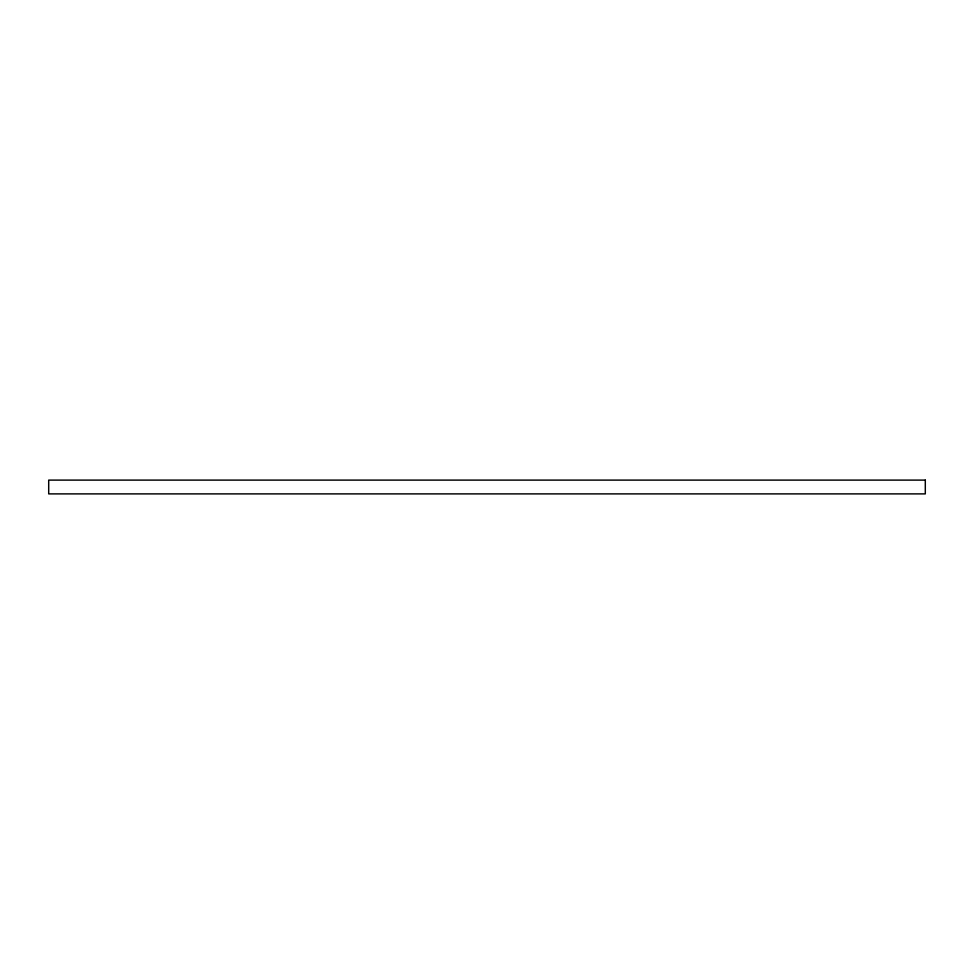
<?xml version="1.0" encoding="UTF-8"?>
<svg xmlns="http://www.w3.org/2000/svg" width="974" height="974" viewBox="0 0 974 974"><rect width="100%" height="100%" fill="white"/><g stroke="black" fill="none" stroke-linecap="round" stroke-linejoin="round"><path stroke-width="1.46" d="M925.3 480.109L48.7 480.109L48.7 493.891L925.3 493.891L925.3 480.109"/></g></svg>
